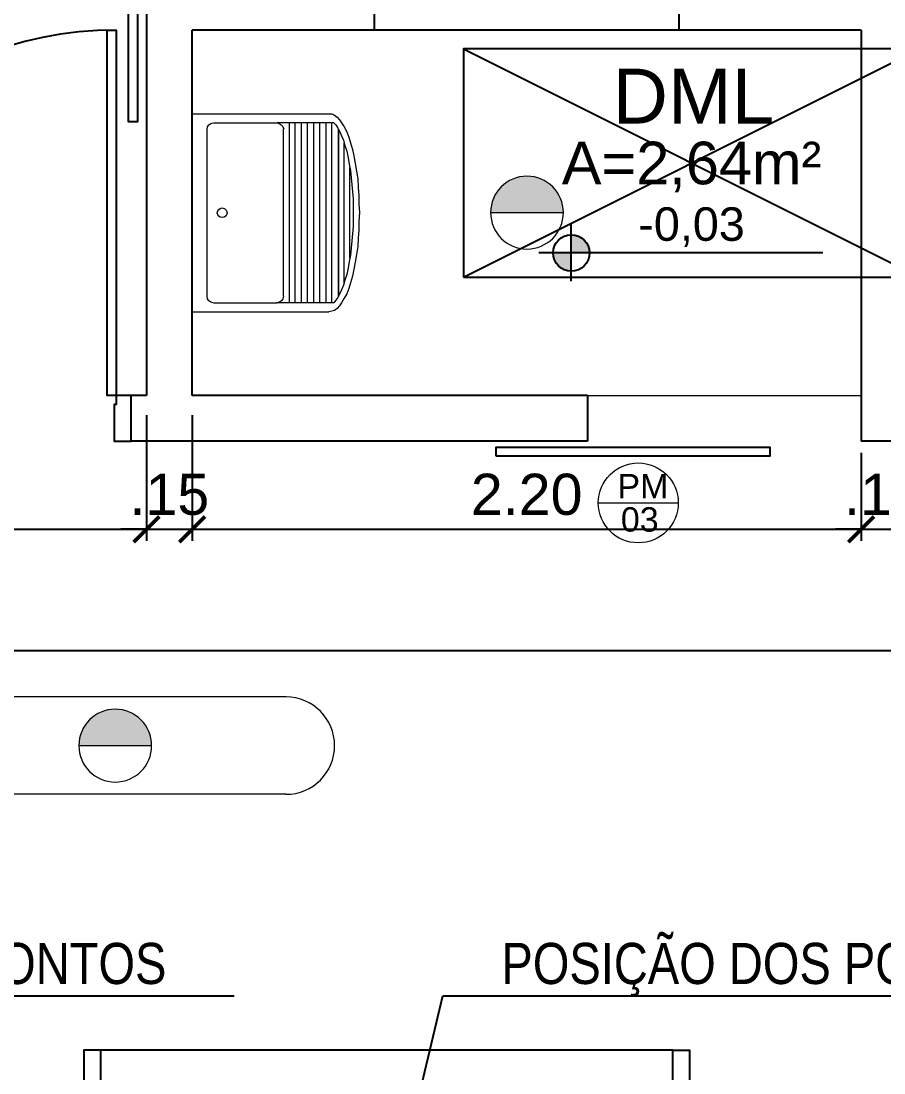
# Model space of a CAD drawing. Header units: inches. Extents: x 44782 to 44933, y 6798 to 6838.
# Drawn here: x 44796.452 to 44799.289, y 6818.607 to 6822.062 of the extents above; entities that cross this region are included whole.
import ezdxf
from ezdxf import colors
from ezdxf.entities.mleader import LeaderData, LeaderLine
from ezdxf.enums import TextEntityAlignment as Align
from ezdxf.math import Vec2, Vec3

# ---------------------------------------------------------------- set-up
doc = ezdxf.new("R2010")
doc.units = ezdxf.units.IN
doc.header["$MEASUREMENT"] = 0
doc.linetypes.add('HIDDEN', pattern=[9.525, 6.35, -3.175])
doc.layers.get('Defpoints').update_dxf_attribs({"color": 250})
doc.layers.add('at_Entity', color=7, linetype='Continuous', lineweight=9)
doc.layers.add('at_Text', color=7, linetype='Continuous', lineweight=9)
for name, color, linetype in [('BASCULANTE', 1, 'Continuous'), ('LAMPADAS', 5, 'Continuous'), ('Layout_Equipamentos', 7, 'Continuous'), ('PAREDES', 4, 'Continuous'), ('PORTAS', 2, 'Continuous'), ('TEXTO01', 7, 'Continuous'), ('TEXTO02', 3, 'Continuous'), ('TEXTO03', 2, 'Continuous')]:
    doc.layers.add(name, color=color, linetype=linetype)
doc.styles.add('ARIAL', font='ARIALN.TTF', dxfattribs={"height": 0.18})
doc.styles.add('Fonte 02', font='ARIALUNI.TTF')
doc.styles.add('FONTE01', font='swissi.ttf')
doc.styles.add('Fonte02', font='arial.ttf')
doc.styles.add('TEXTO1', font='swissko.ttf', dxfattribs={"width": 0.6, "height": 0.1})
doc.dimstyles.new('Esc 1-75', dxfattribs={"dimscale": 0.75, "dimtxt": 0.18, "dimasz": 0.1125, "dimexe": 0.05, "dimexo": 0.05, "dimgap": 0.06, "dimtad": 1, "dimzin": 4, "dimdsep": 46, "dimtxsty": 'Fonte 02', "dimblk": 'ARCHTICK', "dimcen": 0, "dimclrd": 250, "dimclre": 250, "dimadec": 0, "dimazin": 1, "dimtfac": 1, "dimtix": 1, "dimtmove": 1, "dimatfit": 3, "dimldrblk": 'ARCHTICK', "dimfxl": 0, "dimarcsym": 0})

# ---------------------------------------------------------------- blocks, each defined once
blk = doc.blocks.new('A$C2B7D2525')
at = {"layer": 'at_Entity', "true_color": 0x007fff}
h = blk.add_hatch(color=150, dxfattribs=at)
h.dxf.hatch_style = 1
h.paths.add_polyline_path([(0.723, 0.2795, 0.414214), (0.6034, 0.1599, 0.002212), (0.6034, 0.1588), (0.8427, 0.1588, 0.002212), (0.8427, 0.1599, 0.414214)])
at = {"layer": 'at_Entity', "color": 150, "true_color": 0x007fff}
for p, q in [((1.2852, 0.3197), (0.1609, 0.3197)), ((0.7241, 0.1588), (0.6034, 0.1588)), ((0.8427, 0.1588), (0.6034, 0.1588)), ((0.8427, 0.1588), (0.7241, 0.1588)), ((0.8427, 0.1588), (0.7241, 0.1588)), ((1.2852, 0), (0.1609, 0))]:
    blk.add_line(p, q, dxfattribs=at)
for centre, radius, start, end in [((0.1599, 0.1599), 0.1599, 90, 180), ((1.2841, 0.1599), 0.1599, 0.0027, 90), ((0.723, 0.1599), 0.1196, 90, 180), ((0.723, 0.1599), 0.1196, 360, 90), ((0.1599, 0.1599), 0.1599, 180, 270), ((0.723, 0.1599), 0.1196, 180, 270), ((0.723, 0.1599), 0.1196, 270, 0), ((1.2841, 0.1599), 0.1599, 270.0054, 0.0027)]:
    blk.add_arc(centre, radius, start, end, dxfattribs=at)
blk = doc.blocks.new('A$C31F5746E')
at = {"layer": 'at_Entity', "true_color": 0x007fff}
h = blk.add_hatch(color=150, dxfattribs=at)
h.dxf.hatch_style = 1
h.paths.add_polyline_path([(0.1196, 0.2393, 0.414214), (0, 0.1196, 0.002212), (0, 0.1186), (0.2392, 0.1186, 0.002212), (0.2392, 0.1196, 0.414214)])
at = {"layer": 'at_Entity', "color": 150, "true_color": 0x007fff}
for p, q in [((0.1207, 0.1186), (0, 0.1186)), ((0.2392, 0.1186), (0, 0.1186)), ((0.2392, 0.1186), (0.1207, 0.1186)), ((0.2392, 0.1186), (0.1207, 0.1186))]:
    blk.add_line(p, q, dxfattribs=at)
for start, end in [(90, 180), (360, 90), (180, 270), (270, 0)]:
    blk.add_arc((0.1196, 0.1196), 0.1196, start, end, dxfattribs=at)
blk = doc.blocks.new('Leg_Ambiente05_50')
at = {"layer": 'TEXTO01', "linetype": 'Continuous', "ltscale": 0.0001}
h = blk.add_hatch(color=256, dxfattribs=at)
h.paths.add_polyline_path([(-0.2635, -0.157), (-0.2635, -0.1969), (-0.2235, -0.1969, 0.414214)])
h.paths.add_polyline_path([(-0.2635, -0.1969), (-0.3034, -0.1969, 0.414214), (-0.2635, -0.2368)])
at = {"layer": 'Defpoints'}
for p, q in [((-0.5, -0.25), (0.5, 0.25)), ((-0.5, 0.25), (0.5, -0.25))]:
    blk.add_line(p, q, dxfattribs=at)
blk.add_lwpolyline([(-0.5, -0.25), (0.5, -0.25), (0.5, 0.25), (-0.5, 0.25)], close=True, dxfattribs=at)
at = {"layer": 'TEXTO01', "linetype": 'Continuous', "ltscale": 0.0001}
for p, q in [((-0.2635, -0.2589), (-0.2635, -0.1349)), ((0.2874, -0.1969), (-0.3344, -0.1969))]:
    blk.add_line(p, q, dxfattribs=at)
blk.add_circle((-0.2635, -0.1969), 0.0399, dxfattribs=at)
at = {"layer": 'TEXTO01', "style": 'FONTE01'}
blk.add_attdef('NÍVEL', text='', height=0.08, dxfattribs=at).set_placement((0, -0.1338), align=Align.MIDDLE_CENTER)
at = {"layer": 'TEXTO02', "style": 'Fonte02'}
blk.add_attdef('ÁREA', text='', height=0.1, dxfattribs=at).set_placement((0, 0.0311), align=Align.MIDDLE_CENTER)
at = {"layer": 'TEXTO03', "style": 'Fonte02'}
for tag, p in [('AMB1', (0.0037, 0.5301)), ('AMB1', (0, 0.3711)), ('AMB2', (0, 0.2036))]:
    blk.add_attdef(tag, text='', height=0.12, dxfattribs=at).set_placement(p, align=Align.MIDDLE_CENTER)
blk = doc.blocks.new('A$C1E546F2D')
at = {"layer": 'PORTAS'}
for points in [[(0.921, 0.1503), (0.9507, 0.1503), (0.9507, 1.0502), (0.921, 1.0502), (0.921, 0.1503)], [(0, 0.1503), (0, 0), (0.055, 0), (0.055, 0.1207), (0.0508, 0.1207), (0.0508, 0.1503), (0, 0.1503)], [(1.0015, 0.1503), (1.0015, 0), (0.9464, 0), (0.9464, 0.1207), (0.9507, 0.1207), (0.9507, 0.1503), (1.0015, 0.1503)]]:
    blk.add_lwpolyline(points, dxfattribs=at)
blk.add_arc((0.9507, 0.1503), 0.8998, 90, 180, dxfattribs=at)
blk = doc.blocks.new('A$C339E2C68')
at = {"layer": 'PORTAS'}
blk.add_lwpolyline([(1.2217, 1.3508), (1.2513, 1.3508), (1.2513, 0.1503), (1.2217, 0.1503)], close=True, dxfattribs=at)
for points in [[(0.0508, 0.1503), (0, 0.1503), (0, 0), (0.055, 0), (0.055, 0.1207), (0.0508, 0.1207), (0.0508, 0.1503)], [(1.3, 0), (1.3, 0.1503), (1.2513, 0.1503), (1.2513, 0.1207), (1.245, 0.1207), (1.245, 0), (1.3, 0)]]:
    blk.add_lwpolyline(points, dxfattribs=at)
blk.add_arc((1.2513, 0.1503), 1.2005, 90, 180, dxfattribs=at)
blk = doc.blocks.new('new block11')
at = {"layer": 'at_Entity', "color": 0}
for p, q in [((0, 0.3248), (0.4486, 0.3248)), ((0, 0.3248), (0, -0.3248)), ((0.4592, 0.3227), (0.4486, 0.3248)), ((0.4677, 0.3206), (0.4592, 0.3227)), ((0.4761, 0.3142), (0.4677, 0.3206)), ((0.4846, 0.3058), (0.4761, 0.3142)), ((0.0698, 0.2952), (0.2793, 0.2952)), ((0.4655, 0.2952), (0.2793, 0.2952)), ((0.3195, 0.2952), (0.3195, -0.2952)), ((0.3386, 0.2952), (0.3386, -0.2952)), ((0.3597, 0.2952), (0.3597, -0.2952)), ((0.3788, 0.2952), (0.3788, -0.2952)), ((0.3999, 0.2952), (0.3999, -0.2952)), ((0.419, 0.2952), (0.419, -0.2952)), ((0.4401, 0.2952), (0.4401, -0.2952)), ((0.4592, 0.2952), (0.4592, -0.2952)), ((0.4719, 0.2867), (0.4655, 0.2952)), ((0.4782, 0.2783), (0.4719, 0.2867)), ((0.4846, 0.2677), (0.4782, 0.2783)), ((0.4909, 0.2952), (0.4846, 0.3058)), ((0.4994, 0.2804), (0.4909, 0.2952)), ((0.5079, 0.2656), (0.4994, 0.2804)), ((0.0487, 0.274), (0.0487, -0.2761)), ((0.3005, 0.274), (0.3005, -0.2761)), ((0.4804, -0.2747), (0.4804, 0.2747)), ((0.4804, 0.2747), (0.4804, -0.2747)), ((0.4909, 0.2529), (0.4846, 0.2677)), ((0.4973, 0.2381), (0.4909, 0.2529)), ((0.5142, 0.2486), (0.5079, 0.2656)), ((0.5206, 0.2296), (0.5142, 0.2486)), ((0.5015, 0.2211), (0.4973, 0.2381)), ((0.4994, 0.2296), (0.4994, -0.2296)), ((0.5079, 0.2021), (0.5015, 0.2211)), ((0.5269, 0.2084), (0.5206, 0.2296)), ((0.5311, 0.1852), (0.5269, 0.2084)), ((0.5121, 0.1809), (0.5079, 0.2021)), ((0.5163, 0.1598), (0.5121, 0.1809)), ((0.5354, 0.1619), (0.5311, 0.1852)), ((0.5206, 0.1386), (0.5163, 0.1598)), ((0.5184, 0.1492), (0.5184, -0.1492)), ((0.5227, 0.1153), (0.5206, 0.1386)), ((0.5396, 0.1365), (0.5354, 0.1619)), ((0.5248, 0.092), (0.5227, 0.1153)), ((0.5438, 0.1111), (0.5396, 0.1365)), ((0.5459, 0.0836), (0.5438, 0.1111)), ((0.529, 0.0455), (0.5248, 0.092)), ((0.5481, 0.0561), (0.5459, 0.0836)), ((0.529, 0.0222), (0.529, 0.0455)), ((0.5481, 0.0286), (0.5481, 0.0561)), ((0.529, -0.0011), (0.529, 0.0222)), ((0.5502, -0.0011), (0.5481, 0.0286)), ((0.529, -0.0222), (0.529, -0.0011)), ((0.529, -0.0455), (0.529, -0.0222)), ((0.5481, -0.0286), (0.5502, -0.0011)), ((0.5481, -0.0561), (0.5481, -0.0286)), ((0.5248, -0.092), (0.529, -0.0455)), ((0.5459, -0.0836), (0.5481, -0.0561)), ((0.5227, -0.1153), (0.5248, -0.092)), ((0.5438, -0.1111), (0.5459, -0.0836)), ((0.5206, -0.1386), (0.5227, -0.1153)), ((0.5354, -0.1619), (0.5396, -0.1365)), ((0.5396, -0.1365), (0.5438, -0.1111)), ((0.5121, -0.1809), (0.5163, -0.1598)), ((0.5163, -0.1598), (0.5206, -0.1386)), ((0.5311, -0.1873), (0.5354, -0.1619)), ((0.5015, -0.2211), (0.5079, -0.2021)), ((0.5079, -0.2021), (0.5121, -0.1809)), ((0.5269, -0.2084), (0.5311, -0.1873)), ((0.4909, -0.2529), (0.4973, -0.2381)), ((0.4973, -0.2381), (0.5015, -0.2211)), ((0.5142, -0.2486), (0.5206, -0.2296)), ((0.5206, -0.2296), (0.5269, -0.2084)), ((0.4782, -0.2783), (0.4846, -0.2677)), ((0.4846, -0.2677), (0.4909, -0.2529)), ((0.4994, -0.2825), (0.5079, -0.2656)), ((0.5079, -0.2656), (0.5142, -0.2486)), ((0.0698, -0.2952), (0.2793, -0.2952)), ((0.4655, -0.2952), (0.2793, -0.2952)), ((0.4655, -0.2952), (0.4719, -0.2888)), ((0.4719, -0.2888), (0.4782, -0.2783)), ((0.4761, -0.3142), (0.4846, -0.3058)), ((0.4846, -0.3058), (0.4909, -0.2952)), ((0.4909, -0.2952), (0.4994, -0.2825)), ((0, -0.3248), (0.4486, -0.3248)), ((0.4486, -0.3248), (0.4592, -0.3248)), ((0.4592, -0.3248), (0.4677, -0.3206)), ((0.4677, -0.3206), (0.4761, -0.3142))]:
    blk.add_line(p, q, dxfattribs=at)
for centre, radius, start, end in [((0.0688, 0.2751), 0.0201, 90, 180), ((0.2767, 0.2713), 0.0239, 6.5549, 86.2395), ((0.0984, 0), 0.0159, 90, 180), ((0.0984, 0), 0.0159, 360, 90), ((0.0984, 0), 0.0159, 180, 270), ((0.0984, 0), 0.0159, 270, 0), ((0.0688, -0.2751), 0.0201, 180, 270), ((0.2764, -0.2705), 0.0248, 274.4216, 346.7859)]:
    blk.add_arc(centre, radius, start, end, dxfattribs=at)
blk = doc.blocks.new('_ARCHTICK')
at = {"color": 0, "linetype": 'ByBlock', "const_width": 0.15}
blk.add_lwpolyline([(-0.5, -0.5), (0.5, 0.5)], dxfattribs=at)
blk = doc.blocks.new('*D213')
at = {"layer": 'at_Text', "color": 250, "lineweight": -2, "transparency": 16777216}
for p, q in [((44796.8648, 6820.7677), (44796.8648, 6820.3552)), ((44793.9658, 6820.6442), (44793.9658, 6820.3552)), ((44793.9658, 6820.3927), (44796.8648, 6820.3927))]:
    blk.add_line(p, q, dxfattribs=at)
at = {"layer": 'Defpoints', "color": 0, "transparency": 16777216}
for p in [(44796.8648, 6820.8319), (44793.9658, 6820.6817), (44796.8648, 6820.3927)]:
    blk.add_point(p, dxfattribs=at)
at = {"layer": 'at_Text', "color": 250, "lineweight": -2, "transparency": 16777216, "xscale": 0.084375, "yscale": 0.084375, "zscale": 0.084375, "rotation": 180}
blk.add_blockref('_ARCHTICK', (44793.9658, 6820.3927), dxfattribs=at)
at = {"layer": 'at_Text', "color": 250, "lineweight": -2, "transparency": 16777216, "xscale": 0.084375, "yscale": 0.084375, "zscale": 0.084375}
blk.add_blockref('_ARCHTICK', (44796.8648, 6820.3927), dxfattribs=at)
at = {"layer": 'at_Text', "color": 0, "transparency": 16777216, "insert": (44795.4153, 6820.5067), "char_height": 0.135, "attachment_point": 5, "style": 'Fonte 02'}
blk.add_mtext('2.90', dxfattribs=at)
blk = doc.blocks.new('*D214')
at = {"layer": 'at_Text', "color": 250, "lineweight": -2, "transparency": 16777216}
for p, q in [((44796.8648, 6820.7677), (44796.8648, 6820.3552)), ((44797.0151, 6820.7677), (44797.0151, 6820.3552)), ((44796.8648, 6820.3927), (44796.7804, 6820.3927)), ((44796.8648, 6820.3927), (44797.0151, 6820.3927)), ((44797.0151, 6820.3927), (44797.0994, 6820.3927))]:
    blk.add_line(p, q, dxfattribs=at)
at = {"layer": 'Defpoints', "color": 0, "transparency": 16777216}
for p in [(44796.8648, 6820.8319), (44797.0151, 6820.8319), (44797.0151, 6820.3927)]:
    blk.add_point(p, dxfattribs=at)
at = {"layer": 'at_Text', "color": 250, "lineweight": -2, "transparency": 16777216, "xscale": 0.084375, "yscale": 0.084375, "zscale": 0.084375}
blk.add_blockref('_ARCHTICK', (44796.8648, 6820.3927), dxfattribs=at)
at = {"layer": 'at_Text', "color": 250, "lineweight": -2, "transparency": 16777216, "xscale": 0.084375, "yscale": 0.084375, "zscale": 0.084375, "rotation": 180}
blk.add_blockref('_ARCHTICK', (44797.0151, 6820.3927), dxfattribs=at)
at = {"layer": 'at_Text', "color": 0, "transparency": 16777216, "insert": (44796.9399, 6820.5067), "char_height": 0.135, "attachment_point": 5, "style": 'Fonte 02'}
blk.add_mtext('.15', dxfattribs=at)
blk = doc.blocks.new('*D215')
at = {"layer": 'at_Text', "color": 250, "lineweight": -2, "transparency": 16777216}
for p, q in [((44797.0151, 6820.7677), (44797.0151, 6820.3552)), ((44799.2137, 6820.6442), (44799.2137, 6820.3552)), ((44797.0151, 6820.3927), (44799.2137, 6820.3927))]:
    blk.add_line(p, q, dxfattribs=at)
at = {"layer": 'Defpoints', "color": 0, "transparency": 16777216}
for p in [(44797.0151, 6820.8319), (44799.2137, 6820.6817), (44799.2137, 6820.3927)]:
    blk.add_point(p, dxfattribs=at)
at = {"layer": 'at_Text', "color": 250, "lineweight": -2, "transparency": 16777216, "xscale": 0.084375, "yscale": 0.084375, "zscale": 0.084375, "rotation": 180}
blk.add_blockref('_ARCHTICK', (44797.0151, 6820.3927), dxfattribs=at)
at = {"layer": 'at_Text', "color": 250, "lineweight": -2, "transparency": 16777216, "xscale": 0.084375, "yscale": 0.084375, "zscale": 0.084375}
blk.add_blockref('_ARCHTICK', (44799.2137, 6820.3927), dxfattribs=at)
at = {"layer": 'at_Text', "color": 0, "transparency": 16777216, "insert": (44798.1144, 6820.5067), "char_height": 0.135, "attachment_point": 5, "style": 'Fonte 02'}
blk.add_mtext('2.20', dxfattribs=at)
blk = doc.blocks.new('*D216')
at = {"layer": 'at_Text', "color": 250, "lineweight": -2, "transparency": 16777216}
for p, q in [((44799.3639, 6820.7677), (44799.3639, 6820.3552)), ((44799.2137, 6820.6442), (44799.2137, 6820.3552)), ((44799.2137, 6820.3927), (44799.1293, 6820.3927)), ((44799.2137, 6820.3927), (44799.3639, 6820.3927)), ((44799.3639, 6820.3927), (44799.4483, 6820.3927))]:
    blk.add_line(p, q, dxfattribs=at)
at = {"layer": 'Defpoints', "color": 0, "transparency": 16777216}
for p in [(44799.3639, 6820.8319), (44799.2137, 6820.6817), (44799.3639, 6820.3927)]:
    blk.add_point(p, dxfattribs=at)
at = {"layer": 'at_Text', "color": 250, "lineweight": -2, "transparency": 16777216, "xscale": 0.084375, "yscale": 0.084375, "zscale": 0.084375}
blk.add_blockref('_ARCHTICK', (44799.2137, 6820.3927), dxfattribs=at)
at = {"layer": 'at_Text', "color": 250, "lineweight": -2, "transparency": 16777216, "xscale": 0.084375, "yscale": 0.084375, "zscale": 0.084375, "rotation": 180}
blk.add_blockref('_ARCHTICK', (44799.3639, 6820.3927), dxfattribs=at)
at = {"layer": 'at_Text', "color": 0, "transparency": 16777216, "insert": (44799.2888, 6820.5067), "char_height": 0.135, "attachment_point": 5, "style": 'Fonte 02'}
blk.add_mtext('.15', dxfattribs=at)
blk = doc.blocks.new('*D237')
at = {"layer": 'at_Text', "color": 250, "lineweight": -2, "transparency": 16777216}
for p, q in [((44793.8156, 6820.3694), (44793.8156, 6819.9569)), ((44826.9553, 6820.3694), (44826.9553, 6819.9569)), ((44793.8156, 6819.9944), (44826.9553, 6819.9944))]:
    blk.add_line(p, q, dxfattribs=at)
at = {"layer": 'Defpoints', "color": 0, "transparency": 16777216}
for p in [(44793.8156, 6820.6817), (44826.9553, 6820.6817), (44826.9553, 6819.9944)]:
    blk.add_point(p, dxfattribs=at)
at = {"layer": 'at_Text', "color": 250, "lineweight": -2, "transparency": 16777216, "xscale": 0.084375, "yscale": 0.084375, "zscale": 0.084375, "rotation": 180}
blk.add_blockref('_ARCHTICK', (44793.8156, 6819.9944), dxfattribs=at)
at = {"layer": 'at_Text', "color": 250, "lineweight": -2, "transparency": 16777216, "xscale": 0.084375, "yscale": 0.084375, "zscale": 0.084375}
blk.add_blockref('_ARCHTICK', (44826.9553, 6819.9944), dxfattribs=at)
at = {"layer": 'at_Text', "color": 0, "transparency": 16777216, "insert": (44810.3854, 6820.1084), "char_height": 0.135, "attachment_point": 5, "style": 'Fonte 02'}
blk.add_mtext('33.14', dxfattribs=at)
blk = doc.blocks.new('_DotSmall')
at = {"color": 0, "linetype": 'ByBlock', "const_width": 0.5}
blk.add_lwpolyline([(-0.0625, 0, 1), (0.0625, 0, 1)], format="xyb", close=True, dxfattribs=at)

msp = doc.modelspace()

# ---------------------------------------------------------------- linework, layer by layer
at = {"layer": 'at_Entity', "color": 0}
for p, q in [((44798.3143, 6820.8319), (44799.2137, 6820.8319)), ((44798.5953, 6818.682), (44798.3945, 6818.682))]:
    msp.add_line(p, q, dxfattribs=at)
at = {"layer": 'BASCULANTE', "linetype": 'HIDDEN', "ltscale": 0.03}
for p, q in [((44797.6139, 6822.0317), (44797.6139, 6822.182)), ((44798.6148, 6822.182), (44798.6148, 6822.0317))]:
    msp.add_line(p, q, dxfattribs=at)
at = {"layer": 'PAREDES'}
for p, q in [((44796.8648, 6822.182), (44796.8648, 6820.8319)), ((44797.0151, 6820.8319), (44797.0151, 6822.0317)), ((44799.2137, 6822.0317), (44797.0151, 6822.0317)), ((44799.2137, 6822.0317), (44799.2137, 6820.6817)), ((44796.8648, 6820.8319), (44796.814, 6820.8319)), ((44798.3143, 6820.8319), (44797.0151, 6820.8319)), ((44798.3143, 6820.8319), (44798.3143, 6820.6817)), ((44798.3143, 6820.6817), (44796.814, 6820.6817)), ((44801.1961, 6820.6817), (44799.2137, 6820.6817)), ((44798.5948, 6818.682), (44796.7143, 6818.682))]:
    msp.add_line(p, q, dxfattribs=at)
at = {"layer": 'PORTAS'}
for points in [[(44796.8056, 6822.6306), (44796.8352, 6822.6306), (44796.8352, 6821.7307), (44796.8056, 6821.7307)], [(44798.0138, 6820.633), (44798.0138, 6820.6626), (44798.9137, 6820.6626), (44798.9137, 6820.633)]]:
    msp.add_lwpolyline(points, close=True, dxfattribs=at)
at = {"layer": 'TEXTO01', "lineweight": 9}
msp.add_line((44798.3499, 6820.4794), (44798.6125, 6820.4794), dxfattribs=at)
msp.add_circle((44798.4812, 6820.4794), 0.1313, dxfattribs=at)

# ---------------------------------------------------------------- block references
ref = msp.add_blockref('Leg_Ambiente05_50', (44798.6563, 6821.5959), dxfattribs=dict(xscale=1.5, yscale=1.5, zscale=1.5))
ref.add_attrib('AMB2', 'DML', dxfattribs={"layer": 'TEXTO03', "height": 0.18, "style": 'Fonte02'}).set_placement((44798.6624, 6821.8155), align=Align.MIDDLE_CENTER)
ref.add_attrib('ÁREA', 'A=2,64m²', dxfattribs={"layer": 'TEXTO02', "height": 0.14, "style": 'Fonte02'}).set_placement((44798.6564, 6821.5959), align=Align.MIDDLE_CENTER)
ref.add_attrib('NÍVEL', '-0,03', dxfattribs={"layer": 'TEXTO01', "height": 0.11, "style": 'FONTE01'}).set_placement((44798.6563, 6821.3952), align=Align.MIDDLE_CENTER)
at = {"layer": 'LAMPADAS'}
msp.add_blockref('A$C2B7D2525', (44796.0391, 6819.5221), dxfattribs=at)
at = {"layer": 'Layout_Equipamentos', "xscale": -1, "rotation": 180.0000018363692}
msp.add_blockref('new block11', (44797.0151, 6821.4322), dxfattribs=at)
at = {"layer": 'PORTAS'}
for name, p in [('A$C339E2C68', (44795.514, 6820.6817)), ('A$C31F5746E', (44797.9958, 6821.3133))]:
    msp.add_blockref(name, p, dxfattribs=at)
at = {"layer": 'PORTAS', "xscale": -1, "rotation": 180}
for p in [(44795.7129, 6818.682), (44798.5948, 6818.682)]:
    msp.add_blockref('A$C1E546F2D', p, dxfattribs=at)

# ---------------------------------------------------------------- texts
at = {"layer": 'TEXTO01', "lineweight": 9, "ltscale": 0.0001, "char_height": 0.080083, "width": 0.240515, "attachment_point": 1, "style": 'TEXTO1'}
for s, insert in [('{\\fSansSerif|b0|i0|c2|p2;\\W1;PM}', (44798.4125, 6820.5744)), ('{\\fSansSerif|b0|i0|c2|p2;\\W1;03}', (44798.4238, 6820.4651))]:
    msp.add_mtext(s, dxfattribs=dict(at, insert=insert))

# ---------------------------------------------------------------- dimensions: what is measured, and where the dimension line sits
at = {"layer": 'at_Text'}
for base, p1, p2, picture, middle in [((44796.8648, 6820.3927), (44793.9658, 6820.6817), (44796.8648, 6820.8319), '*D213', (44795.4153, 6820.5067)), ((44797.0151, 6820.3927), (44796.8648, 6820.8319), (44797.0151, 6820.8319), '*D214', (44796.9399, 6820.5067)), ((44799.2137, 6820.3927), (44797.0151, 6820.8319), (44799.2137, 6820.6817), '*D215', (44798.1144, 6820.5067)), ((44799.3639, 6820.3927), (44799.2137, 6820.6817), (44799.3639, 6820.8319), '*D216', (44799.2888, 6820.5067)), ((44826.9553, 6819.9944), (44793.8156, 6820.6817), (44826.9553, 6820.6817), '*D237', (44810.3854, 6820.1084))]:
    dim = msp.add_linear_dim(base=base, p1=p1, p2=p2, dimstyle='Esc 1-75', override={"dimfxl": 0.5}, dxfattribs=at)
    dim.commit()
    dim.dimension.update_dxf_attribs({"geometry": picture, "text_midpoint": middle})

# ---------------------------------------------------------------- leaders
ml = msp.add_multileader_mtext('Standard', dxfattribs=at)
ml.set_content('POSIÇÃO DOS PONTOS', color=256, style='ARIAL')
ml.set_leader_properties()
ml.set_arrow_properties(name='DOTSMALL')
ml.build(insert=Vec2(0, 0))
ml.multileader.update_dxf_attribs({"text_left_attachment_type": 6, "text_right_attachment_type": 6, "dogleg_length": 0.1571, "arrow_head_size": 0.09, "scale": 0.75})
ctx = ml.context
ctx.base_point, ctx.scale, ctx.char_height, ctx.arrow_head_size, ctx.landing_gap_size, ctx.plane_origin = Vec3(44795.0765, 6818.8604), 0.75, 0.135, 0.09, 0.075, Vec3(44794.714, 6817.8583)
ctx.left_attachment, ctx.right_attachment = 6, 6
notes = []
notes.append((ctx, [(0, (1, 1, 0), (44794.9587, 6818.8604), (1, 0), 0.1178, [(0, [(44794.714, 6817.8283)], 0, [])])]))
ctx.mtext.insert, ctx.mtext.flow_direction = Vec3(44795.1515, 6819.0341), 5
ml = msp.add_multileader_mtext('Standard', dxfattribs=at)
ml.set_content('POSIÇÃO DOS PONTOS', color=256, style='ARIAL')
ml.set_leader_properties()
ml.set_arrow_properties(name='DOTSMALL')
ml.build(insert=Vec2(0, 0))
ml.multileader.update_dxf_attribs({"text_left_attachment_type": 6, "text_right_attachment_type": 6, "dogleg_length": 0.1571, "arrow_head_size": 0.09, "scale": 0.75})
ctx = ml.context
ctx.base_point, ctx.scale, ctx.char_height, ctx.arrow_head_size, ctx.landing_gap_size, ctx.plane_origin = Vec3(44797.9563, 6818.8604), 0.75, 0.135, 0.09, 0.075, Vec3(44797.5938, 6817.8583)
ctx.left_attachment, ctx.right_attachment = 6, 6
notes.append((ctx, [(0, (1, 1, 0), (44797.8385, 6818.8604), (1, 0), 0.1178, [(0, [(44797.5938, 6817.8283)], 0, [])])]))
ctx.mtext.insert, ctx.mtext.flow_direction = Vec3(44798.0313, 6819.0341), 5
for ctx, leaders in notes:
    for number, flags, end, landing, length, lines in leaders:
        leader = LeaderData()
        leader.index, (leader.has_last_leader_line, leader.has_dogleg_vector, leader.attachment_direction) = number, flags
        leader.last_leader_point, leader.dogleg_vector, leader.dogleg_length = Vec3(end), Vec3(landing), length
        for number, points, colour, breaks in lines:
            line = LeaderLine()
            line.index, line.vertices, line.color, line.breaks = number, Vec3.list(points), colors.encode_raw_color(colour), breaks
            leader.lines.append(line)
        ctx.leaders.append(leader)

doc.saveas('drawing.dxf')
